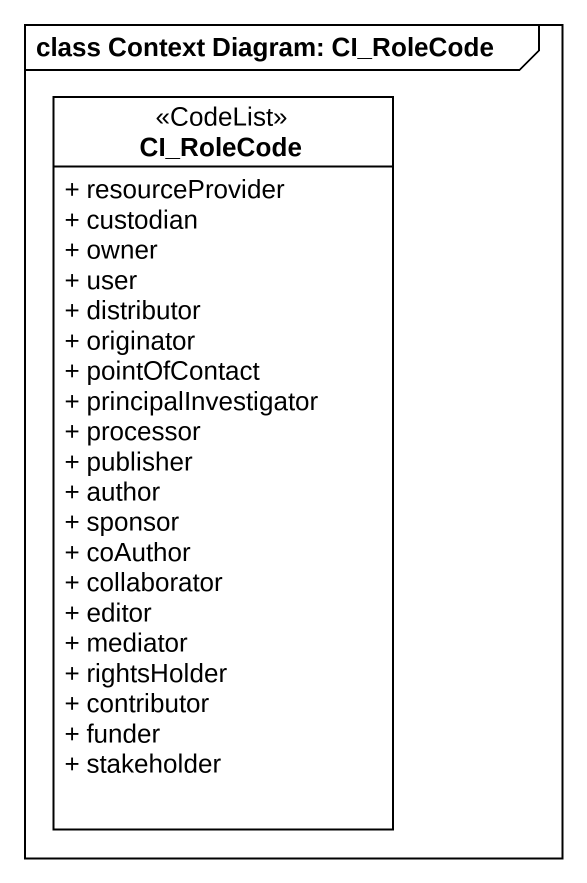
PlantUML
@startuml
mainframe class Context Diagram: CI_RoleCode
hide circle
hide empty members
skinparam classAttributeIconSize 0
class CI_RoleCode <<CodeList>> #FFFFFF {
  + resourceProvider
  + custodian
  + owner
  + user
  + distributor
  + originator
  + pointOfContact
  + principalInvestigator
  + processor
  + publisher
  + author
  + sponsor
  + coAuthor
  + collaborator
  + editor
  + mediator
  + rightsHolder
  + contributor
  + funder
  + stakeholder
}
@enduml
